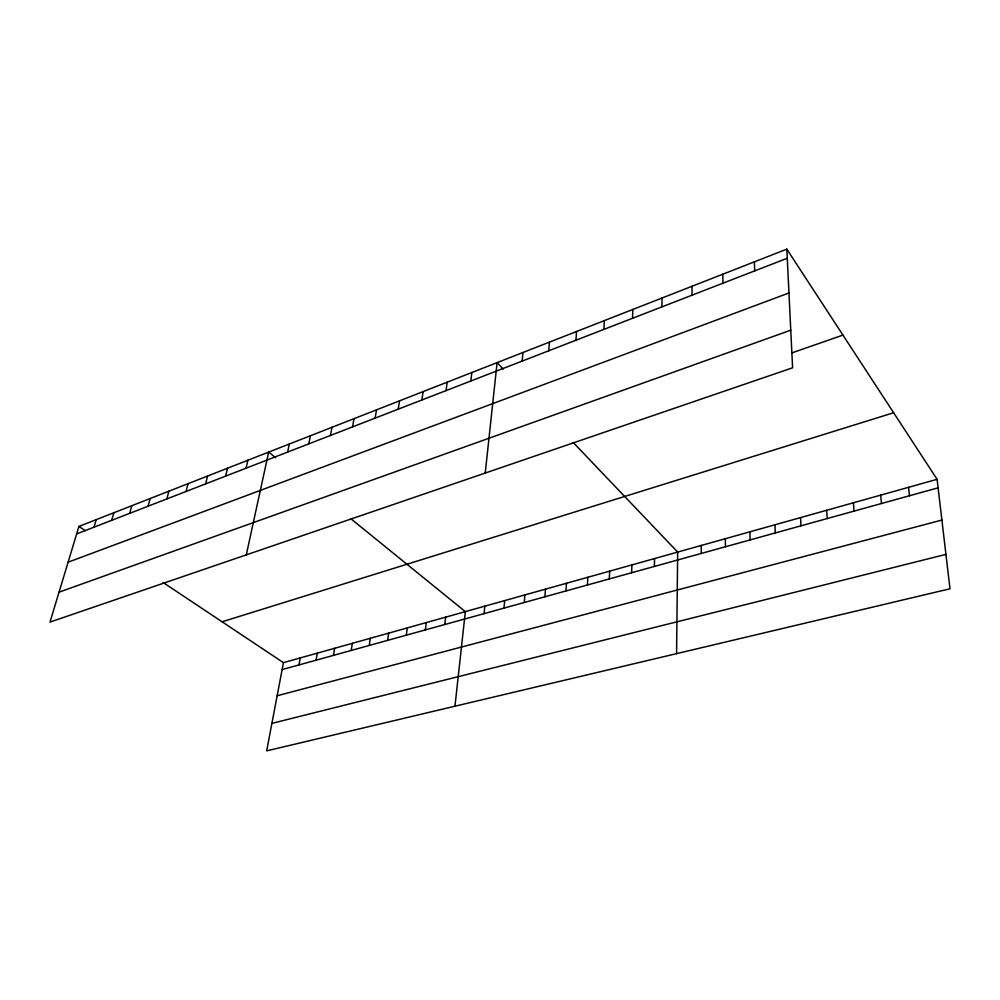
<?xml version="1.0" encoding="UTF-8"?>
<svg xmlns="http://www.w3.org/2000/svg" width="1000" height="1000" viewBox="0 0 1000 1000"><rect width="100%" height="100%" fill="white"/><g stroke="black" fill="none" stroke-linecap="round" stroke-linejoin="round"><path stroke-width="1.5" d="M692.013 295.2L692.062 286.25M676.575 653.65L677.675 552.075L573.212 442.488M661.888 306.887L662.075 298M654.375 566.438L654.55 558.562M631.625 572.75L631.888 564.925M632.525 318.275L632.85 309.45M609.325 578.925L609.65 571.163M603.9 329.387L604.35 320.613M587.438 584.987L587.85 577.275M565.975 590.938L566.462 583.275M575.975 340.225L576.55 331.5M544.925 596.775L545.475 589.163M548.725 350.788L549.425 342.125M524.263 602.5L524.888 594.938M503.988 608.112L504.675 600.6M522.137 361.1L522.95 352.5M484.075 613.638L484.825 606.175M485.238 473.05L497.1 362.625L503.237 369.062M454.963 706.213L465.35 611.638L350.788 518.7M470.825 381L471.85 372.512M444.762 624.525L445.637 617.163M425.363 629.9L426.3 622.587M446.075 390.613L447.188 382.175M406.312 635.188L407.3 627.913M421.875 399.988L423.088 391.613M387.612 640.362L388.65 633.15M369.25 645.45L370.337 638.288M398.237 409.162L399.538 400.838M351.2 650.45L352.35 643.325M333.475 655.362L334.663 648.288M375.125 418.125L376.512 409.85M316.062 660.188L317.3 653.162M352.525 426.9L353.988 418.675M298.95 664.938L300.225 657.95M330.425 435.475L331.962 427.3M937.087 479.312L283.45 662.65L266.675 750.863L950 588.787L937.087 479.312L786.825 249.137L78.925 526.425L50 622.087L792.6 367.8L786.825 249.137M308.8 443.862L310.413 435.75M287.65 452.062L289.325 444.012M246.287 554.875L268.675 452.088L275.675 457.775M246.05 468.2L247.862 460.25M225.625 476.125L227.488 468.225M205.625 483.888L207.55 476.037M186.038 491.475L188.025 483.688M166.863 498.913L168.9 491.175M148.088 506.2L150.162 498.512M129.688 513.337L131.812 505.7M111.65 520.337L113.837 512.75M93.987 527.188L96.213 519.65M76.662 533.913L787.262 258.25M68.112 562.2L788.962 292.975M59.05 592.175L790.775 330.188M791.712 352.962L842.938 335.1M222.1 621.788L893.625 412.738M282.125 669.6L938.088 487.825M277.15 695.763L941.9 520.062M271.9 723.388L945.938 554.375M78.925 526.425L85.312 530.675M163.113 582.5L283.45 662.65M908.587 487.312L909.463 495.763M880.7 495.138L881.45 503.525M853.413 502.788L854.05 511.112M826.712 510.275L827.225 518.55M800.562 517.612L800.975 525.825M774.963 524.788L775.263 532.95M754.4 261.837L754.675 270.9M749.887 531.825L750.088 539.925M722.825 274.2L722.938 283.212M725.325 538.713L725.425 546.75M701.263 545.462L701.263 553.45"/></g></svg>
